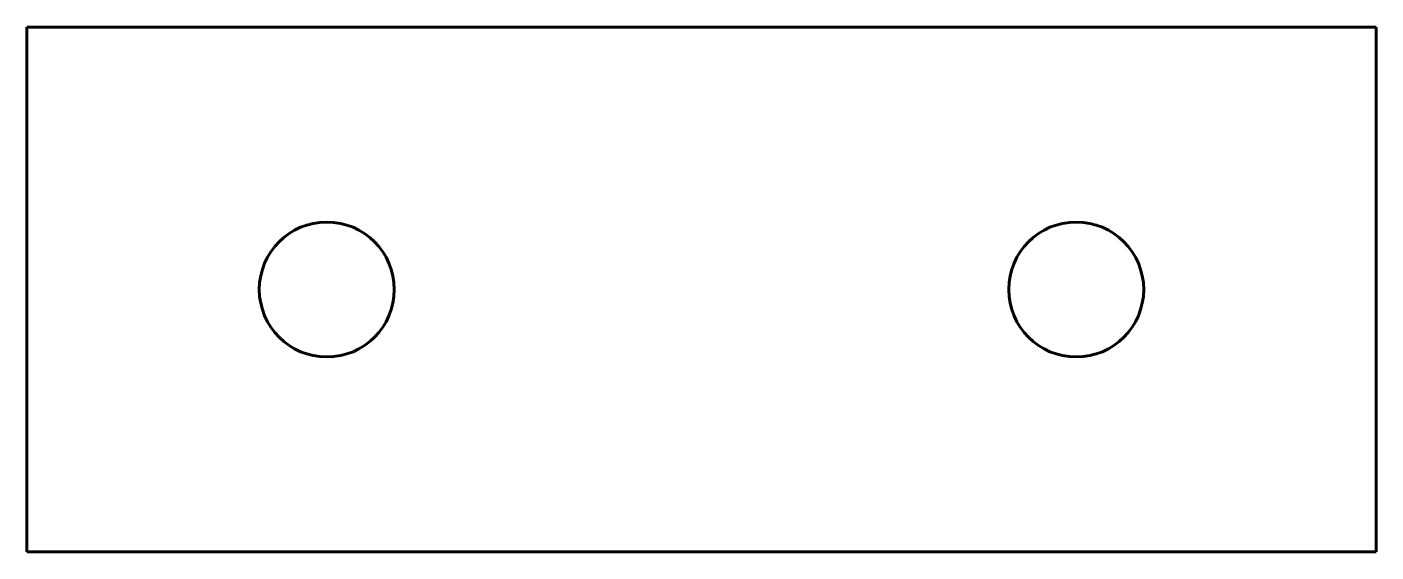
# Model space of a CAD drawing. Header units: millimetres. Extents: x -180 to 0, y 0 to 70.
import ezdxf

# ---------------------------------------------------------------- set-up
doc = ezdxf.new("R2010")
doc.units = ezdxf.units.MM
doc.linetypes.add('K5LT_BASIC', pattern=[0])

msp = doc.modelspace()

# ---------------------------------------------------------------- linework, layer by layer
at = {"color": 150, "linetype": 'K5LT_BASIC', "lineweight": 60, "true_color": 0x0080ff}
for p, q in [((0, 70), (-180, 70)), ((-180, 70), (-180, 0)), ((0, 0), (0, 70)), ((-180, 0), (0, 0))]:
    msp.add_line(p, q, dxfattribs=at)
for centre in [(-140, 35), (-40, 35)]:
    msp.add_circle(centre, 9, dxfattribs=at)

doc.saveas('drawing.dxf')
